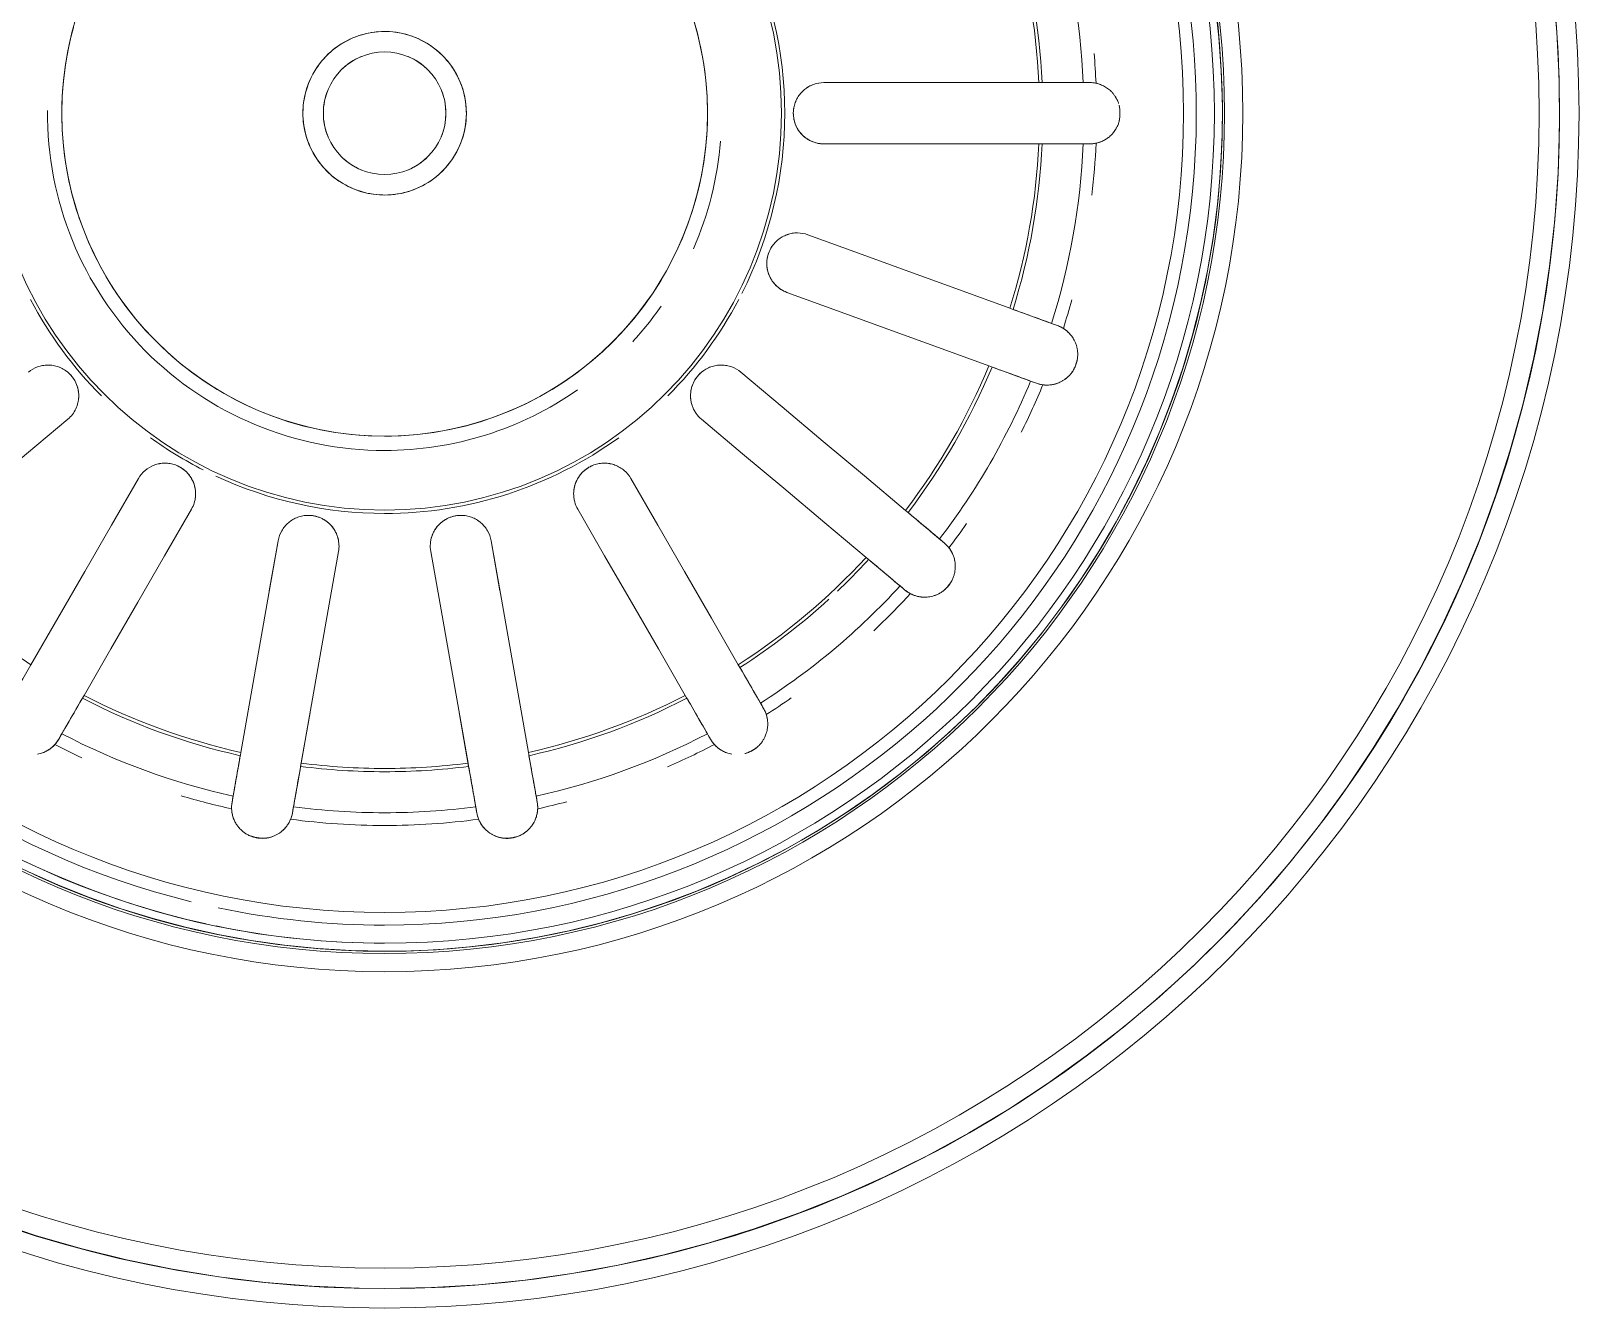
# Model space of a CAD drawing. Header units: millimetres. Extents: x -11245 to 24889, y -43080 to -3800.
# Drawn here: x -6784.9 to -6709.2, y -15068.1 to -15005.6 of the extents above; entities that cross this region are included whole.
import ezdxf

# ---------------------------------------------------------------- set-up
doc = ezdxf.new("R2010")
doc.units = ezdxf.units.MM
doc.layers.add('G-IMPT', color=8, linetype='Continuous', lineweight=9)

msp = doc.modelspace()

# ---------------------------------------------------------------- linework, layer by layer
at = {"layer": 'G-IMPT'}
for p, q in [((-6743.49, -15008.151), (-6746.12, -15008.151)), ((-6746.12, -15011.151), (-6743.49, -15011.151)), ((-6773.263, -15033.015), (-6772.831, -15030.564)), ((-6761.977, -15033.015), (-6762.409, -15030.564)), ((-6771.267, -15038.973), (-6771.731, -15041.603)), ((-6763.973, -15038.973), (-6763.509, -15041.603))]:
    msp.add_line(p, q, dxfattribs=at)
at = {"layer": 'G-IMPT', "flags": 128}
for points in [[(-6767.62, -15067.151), (-6765.321, -15067.105), (-6763.025, -15066.967), (-6760.737, -15066.737), (-6758.459, -15066.416), (-6756.197, -15066.005), (-6753.952, -15065.503), (-6751.73, -15064.911), (-6749.532, -15064.232), (-6747.364, -15063.465), (-6745.229, -15062.612), (-6743.129, -15061.674), (-6741.068, -15060.653), (-6739.049, -15059.55), (-6737.077, -15058.368), (-6735.153, -15057.108), (-6733.281, -15055.771), (-6731.464, -15054.361), (-6729.705, -15052.88), (-6728.007, -15051.329), (-6726.372, -15049.711), (-6724.803, -15048.03), (-6723.303, -15046.287), (-6721.873, -15044.485), (-6720.517, -15042.628), (-6719.235, -15040.718), (-6718.032, -15038.758), (-6716.907, -15036.752), (-6715.864, -15034.703), (-6714.904, -15032.613), (-6714.028, -15030.486), (-6713.237, -15028.327), (-6712.534, -15026.137), (-6711.919, -15023.921), (-6711.393, -15021.682), (-6710.957, -15019.424), (-6710.611, -15017.15), (-6710.357, -15014.864), (-6710.194, -15012.57), (-6710.123, -15010.272), (-6710.145, -15007.972), (-6710.258, -15005.675), (-6710.463, -15003.384)], [(-6726.97, -15004.303), (-6726.789, -15005.933), (-6726.673, -15007.569), (-6726.622, -15009.208), (-6726.638, -15010.848), (-6726.718, -15012.486), (-6726.864, -15014.119), (-6727.076, -15015.745), (-6727.352, -15017.362), (-6727.692, -15018.966), (-6728.097, -15020.555), (-6728.564, -15022.127), (-6729.095, -15023.679), (-6729.686, -15025.208), (-6730.339, -15026.713), (-6731.051, -15028.19), (-6731.822, -15029.638), (-6732.65, -15031.053), (-6733.533, -15032.434), (-6734.472, -15033.779), (-6735.463, -15035.086), (-6736.506, -15036.351), (-6737.599, -15037.574), (-6738.739, -15038.752), (-6739.926, -15039.884), (-6741.157, -15040.967), (-6742.431, -15042), (-6743.745, -15042.982), (-6745.096, -15043.91), (-6746.485, -15044.783), (-6747.906, -15045.6), (-6749.36, -15046.36), (-6750.842, -15047.061), (-6752.352, -15047.702), (-6753.886, -15048.282), (-6755.441, -15048.8), (-6757.017, -15049.256), (-6758.609, -15049.648), (-6760.216, -15049.977), (-6761.834, -15050.24), (-6763.462, -15050.439), (-6765.096, -15050.573), (-6766.735, -15050.641), (-6767.62, -15050.651)], [(-6767.62, -15025.451), (-6768.252, -15025.438), (-6768.883, -15025.4), (-6769.512, -15025.337), (-6770.137, -15025.249), (-6770.759, -15025.136), (-6771.376, -15024.998), (-6771.986, -15024.835), (-6772.59, -15024.649), (-6773.186, -15024.438), (-6773.773, -15024.204), (-6774.35, -15023.946), (-6774.916, -15023.665), (-6775.471, -15023.362), (-6776.013, -15023.037), (-6776.541, -15022.691), (-6777.056, -15022.324), (-6777.555, -15021.936), (-6778.038, -15021.529), (-6778.505, -15021.103), (-6778.954, -15020.659), (-6779.385, -15020.197), (-6779.798, -15019.718), (-6780.191, -15019.223), (-6780.563, -15018.712), (-6780.915, -15018.188), (-6781.246, -15017.649), (-6781.555, -15017.098), (-6781.842, -15016.535), (-6782.106, -15015.96), (-6782.346, -15015.376), (-6782.563, -15014.783), (-6782.757, -15014.181), (-6782.926, -15013.572), (-6783.07, -15012.957), (-6783.19, -15012.336), (-6783.285, -15011.711), (-6783.355, -15011.083), (-6783.4, -15010.453), (-6783.419, -15009.821), (-6783.413, -15009.189), (-6783.382, -15008.558), (-6783.326, -15007.929), (-6783.245, -15007.302), (-6783.138, -15006.679), (-6783.007, -15006.061), (-6782.851, -15005.449)], [(-6752.483, -15005.121), (-6752.314, -15005.73), (-6752.17, -15006.345), (-6752.05, -15006.965), (-6751.955, -15007.59), (-6751.885, -15008.218), (-6751.84, -15008.849), (-6751.821, -15009.48), (-6751.827, -15010.112), (-6751.858, -15010.743), (-6751.914, -15011.373), (-6751.996, -15011.999), (-6752.102, -15012.622), (-6752.233, -15013.241), (-6752.389, -15013.853), (-6752.569, -15014.459), (-6752.774, -15015.057), (-6753.002, -15015.646), (-6753.253, -15016.226), (-6753.528, -15016.795), (-6753.825, -15017.353), (-6754.144, -15017.899), (-6754.484, -15018.431), (-6754.846, -15018.949), (-6755.228, -15019.452), (-6755.63, -15019.94), (-6756.051, -15020.411), (-6756.49, -15020.865), (-6756.948, -15021.302), (-6757.422, -15021.719), (-6757.913, -15022.117), (-6758.419, -15022.495), (-6758.94, -15022.853), (-6759.475, -15023.19), (-6760.023, -15023.504), (-6760.583, -15023.797), (-6761.154, -15024.067), (-6761.736, -15024.314), (-6762.327, -15024.538), (-6762.927, -15024.738), (-6763.534, -15024.913), (-6764.147, -15025.064), (-6764.767, -15025.191), (-6765.39, -15025.293), (-6766.018, -15025.369), (-6766.648, -15025.421), (-6767.279, -15025.447), (-6767.62, -15025.451)], [(-6767.62, -15005.651), (-6767.78, -15005.654), (-6767.94, -15005.664), (-6768.099, -15005.68), (-6768.257, -15005.702), (-6768.415, -15005.731), (-6768.571, -15005.765), (-6768.725, -15005.807), (-6768.878, -15005.854), (-6769.029, -15005.907), (-6769.178, -15005.967), (-6769.324, -15006.032), (-6769.467, -15006.103), (-6769.608, -15006.179), (-6769.745, -15006.262), (-6769.879, -15006.349), (-6770.009, -15006.442), (-6770.135, -15006.54), (-6770.258, -15006.644), (-6770.376, -15006.751), (-6770.489, -15006.864), (-6770.599, -15006.981), (-6770.703, -15007.102), (-6770.802, -15007.227), (-6770.897, -15007.357), (-6770.986, -15007.49), (-6771.07, -15007.626), (-6771.148, -15007.765), (-6771.22, -15007.908), (-6771.287, -15008.053), (-6771.348, -15008.201), (-6771.403, -15008.352), (-6771.452, -15008.504), (-6771.495, -15008.658), (-6771.532, -15008.814), (-6771.562, -15008.971), (-6771.586, -15009.127)], [(-6767.62, -15013.651), (-6767.46, -15013.648), (-6767.3, -15013.638), (-6767.141, -15013.622), (-6766.983, -15013.6), (-6766.825, -15013.571), (-6766.669, -15013.536), (-6766.515, -15013.495), (-6766.362, -15013.448), (-6766.211, -15013.394), (-6766.062, -15013.335), (-6765.916, -15013.27), (-6765.773, -15013.199), (-6765.633, -15013.122), (-6765.495, -15013.04), (-6765.361, -15012.952), (-6765.231, -15012.859), (-6765.105, -15012.761), (-6764.983, -15012.658), (-6764.864, -15012.55), (-6764.751, -15012.438), (-6764.641, -15012.321), (-6764.537, -15012.199), (-6764.438, -15012.074), (-6764.343, -15011.945), (-6764.254, -15011.812), (-6764.17, -15011.676), (-6764.092, -15011.536), (-6764.02, -15011.394), (-6763.953, -15011.248), (-6763.892, -15011.1), (-6763.837, -15010.95), (-6763.788, -15010.798), (-6763.745, -15010.643), (-6763.709, -15010.488), (-6763.678, -15010.331), (-6763.654, -15010.172), (-6763.637, -15010.013), (-6763.625, -15009.854), (-6763.62, -15009.694), (-6763.622, -15009.534), (-6763.63, -15009.374), (-6763.644, -15009.215), (-6763.665, -15009.056), (-6763.691, -15008.898), (-6763.725, -15008.742), (-6763.764, -15008.587), (-6763.81, -15008.434), (-6763.861, -15008.282), (-6763.919, -15008.133), (-6763.983, -15007.986), (-6764.052, -15007.842), (-6764.128, -15007.701), (-6764.208, -15007.563), (-6764.295, -15007.428), (-6764.386, -15007.297), (-6764.483, -15007.169), (-6764.585, -15007.046), (-6764.691, -15006.927), (-6764.802, -15006.812), (-6764.918, -15006.701), (-6765.038, -15006.596), (-6765.163, -15006.495), (-6765.291, -15006.399), (-6765.423, -15006.308), (-6765.558, -15006.223), (-6765.697, -15006.144), (-6765.839, -15006.069), (-6765.983, -15006.001), (-6766.13, -15005.938), (-6766.28, -15005.882), (-6766.432, -15005.831), (-6766.586, -15005.787), (-6766.741, -15005.749), (-6766.898, -15005.717), (-6767.056, -15005.691), (-6767.214, -15005.671), (-6767.374, -15005.658), (-6767.534, -15005.652), (-6767.62, -15005.651)], [(-6735.601, -15008.151), (-6738.231, -15008.151), (-6740.86, -15008.151), (-6743.49, -15008.151), (-6746.12, -15008.151)], [(-6733.429, -15008.151), (-6733.275, -15008.151), (-6733.12, -15008.151)], [(-6771.586, -15009.129), (-6771.604, -15009.288), (-6771.615, -15009.448), (-6771.62, -15009.608), (-6771.618, -15009.768), (-6771.61, -15009.927), (-6771.596, -15010.087), (-6771.576, -15010.245), (-6771.549, -15010.403), (-6771.515, -15010.56), (-6771.476, -15010.715), (-6771.43, -15010.868), (-6771.379, -15011.019), (-6771.321, -15011.169), (-6771.257, -15011.315), (-6771.188, -15011.459), (-6771.113, -15011.601), (-6771.032, -15011.739), (-6770.946, -15011.874), (-6770.854, -15012.005), (-6770.757, -15012.132), (-6770.656, -15012.256), (-6770.549, -15012.375), (-6770.438, -15012.49), (-6770.322, -15012.6), (-6770.202, -15012.706), (-6770.078, -15012.807), (-6769.949, -15012.903), (-6769.817, -15012.993), (-6769.682, -15013.078), (-6769.543, -15013.158), (-6769.402, -15013.232), (-6769.257, -15013.301), (-6769.11, -15013.363), (-6768.96, -15013.42), (-6768.808, -15013.47), (-6768.655, -15013.515), (-6768.499, -15013.553), (-6768.342, -15013.585), (-6768.185, -15013.611), (-6768.026, -15013.63), (-6767.866, -15013.643), (-6767.706, -15013.65), (-6767.62, -15013.651)], [(-6746.12, -15011.151), (-6743.49, -15011.151), (-6740.86, -15011.151), (-6738.231, -15011.151), (-6735.601, -15011.151)], [(-6733.12, -15011.151), (-6733.275, -15011.151), (-6733.429, -15011.151)], [(-6737.019, -15019.192), (-6739.49, -15018.293), (-6741.961, -15017.394), (-6744.432, -15016.494), (-6746.904, -15015.595)], [(-6747.93, -15018.414), (-6745.458, -15019.313), (-6742.987, -15020.213), (-6740.516, -15021.112), (-6738.045, -15022.012)], [(-6734.688, -15020.041), (-6734.833, -15019.988), (-6734.978, -15019.935)], [(-6742.128, -15029.083), (-6744.142, -15027.393), (-6746.157, -15025.703), (-6748.171, -15024.012), (-6750.186, -15022.322)], [(-6736.004, -15022.754), (-6735.859, -15022.807), (-6735.714, -15022.86)], [(-6783.126, -15024.62), (-6785.14, -15026.31), (-6787.155, -15028.001), (-6789.17, -15029.691), (-6791.184, -15031.381)], [(-6752.114, -15024.62), (-6750.1, -15026.31), (-6748.085, -15028.001), (-6746.071, -15029.691), (-6744.056, -15031.381)], [(-6784.929, -15036.63), (-6783.614, -15034.353), (-6782.299, -15032.075), (-6780.984, -15029.798), (-6779.669, -15027.52)], [(-6750.311, -15036.63), (-6751.626, -15034.353), (-6752.941, -15032.075), (-6754.256, -15029.798), (-6755.571, -15027.52)], [(-6777.071, -15029.02), (-6778.386, -15031.298), (-6779.701, -15033.575), (-6781.016, -15035.853), (-6782.331, -15038.13)], [(-6758.169, -15029.02), (-6756.854, -15031.298), (-6755.539, -15033.575), (-6754.224, -15035.853), (-6752.909, -15038.13)], [(-6740.227, -15030.678), (-6740.346, -15030.578), (-6740.464, -15030.479)], [(-6774.657, -15040.923), (-6774.201, -15038.333), (-6773.744, -15035.743), (-6773.287, -15033.154), (-6772.831, -15030.564)], [(-6769.876, -15031.085), (-6770.333, -15033.675), (-6770.79, -15036.264), (-6771.246, -15038.854), (-6771.703, -15041.444)], [(-6765.364, -15031.085), (-6764.907, -15033.675), (-6764.45, -15036.264), (-6763.994, -15038.854), (-6763.537, -15041.444)], [(-6760.583, -15040.923), (-6761.039, -15038.333), (-6761.496, -15035.743), (-6761.953, -15033.154), (-6762.409, -15030.564)], [(-6742.393, -15032.777), (-6742.274, -15032.877), (-6742.156, -15032.976)], [(-6749.071, -15038.779), (-6749.148, -15038.645), (-6749.226, -15038.511)], [(-6783.416, -15040.011), (-6783.494, -15040.145), (-6783.571, -15040.279)], [(-6751.824, -15040.011), (-6751.746, -15040.145), (-6751.669, -15040.279)], [(-6775.088, -15043.366), (-6775.061, -15043.214), (-6775.034, -15043.061)], [(-6760.152, -15043.366), (-6760.179, -15043.214), (-6760.206, -15043.061)], [(-6772.08, -15043.582), (-6772.107, -15043.735), (-6772.134, -15043.887)], [(-6763.16, -15043.582), (-6763.133, -15043.735), (-6763.106, -15043.887)], [(-6767.62, -15050.651), (-6769.26, -15050.618), (-6770.897, -15050.52), (-6772.528, -15050.356), (-6774.152, -15050.127), (-6775.766, -15049.834), (-6777.366, -15049.476), (-6778.951, -15049.054), (-6780.517, -15048.569), (-6782.063, -15048.023), (-6783.586, -15047.414), (-6785.084, -15046.746)], [(-6786.882, -15063.829), (-6784.7, -15064.555), (-6782.491, -15065.195), (-6780.258, -15065.745), (-6778.004, -15066.205), (-6775.734, -15066.575), (-6773.452, -15066.854), (-6771.159, -15067.042), (-6768.862, -15067.137), (-6767.62, -15067.151)]]:
    msp.add_lwpolyline(points, dxfattribs=at)
at = {"layer": 'G-IMPT'}
for radius, start, end in [(58.454, 360, 180), (57.5, 0, 180), (57.5, 90, 270), (57.5, 270, 90), (56.5, 90, 270), (56.5, 270, 90), (42, 90, 180), (42, 270, 90), (41.108, 90, 270), (41, 90, 180), (41, 0, 180), (40.608, 90, 257.58621), (40.608, 90, 270), (41.108, 270, 90), (41, 0, 90), (40.608, 270, 90), (40.608, 270, 90), (39.72, 90, 256.22115), (39.099, 90, 270), (39.099, 270, 90), (39.72, 270, 76.22116), (19.418, 90, 270), (19.418, 270, 90), (15.8, 0, 180), (34.223, 2.51205, 17.48795), (32.054, 2.68216, 17.31784), (32.216, 2.66873, 17.33127), (19.579, 333.24426, 26.75574), (4, 90, 180), (4, 0, 90), (3, 90, 180), (3, 112.5, 135), (3, 270, 90), (3, 45, 67.5), (34.845, 2.41258, 4.81891), (3, 157.5, 180), (3, 0, 22.5), (58.454, 180, 360), (57.5, 180, 0), (42, 180, 270), (41, 180, 270), (41, 180, 0), (16.5, 179.5414, 270), (15.8, 180, 0), (4, 180, 270), (3, 180, 202.5), (3, 180, 270), (4, 270, 0), (41, 270, 0), (3, 337.5, 0), (16.5, 336.31579, 355.26316), (32.054, 342.68216, 357.31784), (32.216, 342.66873, 357.33127), (34.223, 342.51205, 357.48795), (34.845, 353.4062, 357.58742), (3, 225, 247.5), (3, 292.5, 315), (19.579, 207.74898, 224.91681), (16.5, 317.36842, 325.13398), (19.579, 315.08319, 332.25102), (34.845, 342.41258, 344.81891), (32.054, 322.68216, 337.31784), (32.216, 322.66873, 337.33127), (34.223, 322.51205, 337.48795), (34.845, 333.4062, 337.58742), (16.5, 270, 304.87045), (19.579, 234.16411, 243), (19.579, 270, 305.83589), (19.579, 245.05868, 270), (34.845, 322.41258, 324.81891), (32.054, 222.68216, 237.31784), (32.054, 302.68216, 317.31784), (32.216, 313.47556, 317.33127), (34.223, 302.51205, 317.48795), (32.216, 302.66873, 312.44376), (34.845, 313.4062, 317.58742), (32.216, 242.66873, 257.33127), (32.054, 242.68216, 257.31784), (32.054, 282.68216, 297.31784), (32.216, 282.66873, 297.33127), (34.845, 302.41258, 304.81891), (34.223, 242.51205, 257.48795), (34.223, 282.51205, 297.48795), (34.845, 242.41258, 244.81891), (34.845, 293.4062, 297.58742), (32.216, 262.66873, 270), (32.054, 262.68216, 270), (32.054, 270, 277.31784), (32.216, 270, 277.33127), (34.845, 253.4062, 257.58742), (34.845, 282.41258, 284.81891), (34.223, 262.51205, 270), (34.223, 270, 277.48795), (34.845, 262.41258, 270), (34.845, 270, 277.58742), (39.72, 258.16114, 270), (40.608, 258.28724, 270)]:
    msp.add_arc((-6767.62, -15009.651), radius, start, end, dxfattribs=at)
for points, knots in [([(-6746.12, -15008.151), (-6746.292, -15008.151), (-6746.551, -15008.196), (-6746.866, -15008.341), (-6747.081, -15008.489), (-6747.268, -15008.673), (-6747.472, -15008.96), (-6747.628, -15009.381), (-6747.628, -15009.92), (-6747.456, -15010.384), (-6747.226, -15010.679), (-6747.028, -15010.85), (-6746.865, -15010.958), (-6746.689, -15011.043), (-6746.443, -15011.126), (-6746.249, -15011.151), (-6746.12, -15011.151)], [0, 0, 0, 0, 0.111111, 0.166667, 0.222222, 0.277778, 0.333333, 0.444444, 0.555556, 0.666667, 0.75, 0.791667, 0.833333, 0.875, 0.916667, 1, 1, 1, 1]), ([(-6746.12, -15008.151), (-6746.299, -15008.151), (-6746.633, -15008.211), (-6747.02, -15008.427), (-6747.267, -15008.675), (-6747.421, -15008.888), (-6747.533, -15009.129), (-6747.596, -15009.354), (-6747.619, -15009.549), (-6747.621, -15009.719), (-6747.605, -15009.884), (-6747.571, -15010.043), (-6747.517, -15010.203), (-6747.448, -15010.354), (-6747.365, -15010.492), (-6747.264, -15010.624), (-6747.15, -15010.745), (-6746.988, -15010.883), (-6746.652, -15011.081), (-6746.344, -15011.151), (-6746.12, -15011.151)], [0, 0, 0, 0, 0.111111, 0.222222, 0.277778, 0.333333, 0.388889, 0.444444, 0.479167, 0.513889, 0.548611, 0.583333, 0.618056, 0.652778, 0.6875, 0.722222, 0.756944, 0.791667, 0.861111, 1, 1, 1, 1]), ([(-6735.601, -15008.151), (-6735.043, -15008.151), (-6734.186, -15008.151), (-6733.606, -15008.151), (-6733.429, -15008.151)], [-1, -1, -1, -1, -0.4, 0, 0, 0, 0]), ([(-6733.12, -15008.151), (-6732.989, -15008.149), (-6732.794, -15008.176), (-6732.566, -15008.253), (-6732.436, -15008.312), (-6732.341, -15008.368), (-6732.246, -15008.431), (-6732.15, -15008.501), (-6732.057, -15008.583), (-6731.972, -15008.683), (-6731.886, -15008.801), (-6731.798, -15008.933), (-6731.748, -15009.032), (-6731.727, -15009.084)], [0, 0, 0, 0, 0.1111111, 0.1666667, 0.1944444, 0.2222222, 0.25, 0.2777778, 0.3055556, 0.3333333, 0.3611111, 0.3888889, 0.4166667, 0.4166667, 0.4166667, 0.4166667]), ([(-6731.675, -15009.248), (-6731.662, -15009.307), (-6731.644, -15009.434), (-6731.634, -15009.652), (-6731.644, -15009.87), (-6731.672, -15010.061), (-6731.724, -15010.221), (-6731.799, -15010.37), (-6731.878, -15010.491), (-6731.966, -15010.61), (-6732.05, -15010.712), (-6732.151, -15010.801), (-6732.246, -15010.871), (-6732.341, -15010.934), (-6732.436, -15010.989), (-6732.566, -15011.048), (-6732.794, -15011.125), (-6732.989, -15011.152), (-6733.12, -15011.151)], [0.4444444, 0.4444444, 0.4444444, 0.4444444, 0.4722222, 0.5, 0.5277778, 0.5555556, 0.5833333, 0.6111111, 0.6388889, 0.6597222, 0.6944444, 0.7222222, 0.75, 0.7777778, 0.8055556, 0.8333333, 0.8888889, 1, 1, 1, 1]), ([(-6732.806, -15011.118), (-6732.752, -15011.107), (-6732.645, -15011.079), (-6732.512, -15011.024), (-6732.406, -15010.971), (-6732.327, -15010.926), (-6732.249, -15010.875), (-6732.198, -15010.835), (-6732.173, -15010.814)], [0, 0, 0, 0, 0.0555556, 0.1111111, 0.1388889, 0.1666667, 0.1944444, 0.2222222, 0.2222222, 0.2222222, 0.2222222]), ([(-6733.429, -15011.151), (-6733.695, -15011.151), (-6734.351, -15011.151), (-6735.229, -15011.151), (-6735.601, -15011.151)], [-1, -1, -1, -1, -0.4, 0, 0, 0, 0]), ([(-6746.904, -15015.595), (-6747.065, -15015.536), (-6747.324, -15015.49), (-6747.669, -15015.518), (-6747.922, -15015.584), (-6748.161, -15015.693), (-6748.451, -15015.893), (-6748.741, -15016.235), (-6748.926, -15016.742), (-6748.923, -15017.236), (-6748.807, -15017.592), (-6748.68, -15017.821), (-6748.563, -15017.978), (-6748.428, -15018.118), (-6748.224, -15018.28), (-6748.051, -15018.37), (-6747.93, -15018.414)], [0, 0, 0, 0, 0.111111, 0.166667, 0.222222, 0.277778, 0.333333, 0.444444, 0.555556, 0.666667, 0.75, 0.791667, 0.833333, 0.875, 0.916667, 1, 1, 1, 1]), ([(-6747.41, -15015.504), (-6747.581, -15015.504), (-6747.844, -15015.547), (-6748.161, -15015.695), (-6748.379, -15015.842), (-6748.566, -15016.031), (-6748.702, -15016.221), (-6748.79, -15016.396), (-6748.85, -15016.555), (-6748.892, -15016.716), (-6748.914, -15016.876), (-6748.918, -15017.045), (-6748.905, -15017.211), (-6748.875, -15017.369), (-6748.825, -15017.528), (-6748.758, -15017.68), (-6748.654, -15017.866), (-6748.406, -15018.166), (-6748.14, -15018.337), (-6747.93, -15018.414)], [0.1111111, 0.1111111, 0.1111111, 0.1111111, 0.2222222, 0.2777778, 0.3333333, 0.3888889, 0.4444444, 0.4791667, 0.5138889, 0.5486111, 0.5833333, 0.6180556, 0.6527778, 0.6875, 0.7222222, 0.7569444, 0.7916667, 0.8611111, 1, 1, 1, 1]), ([(-6734.978, -15019.935), (-6735.144, -15019.875), (-6735.689, -15019.676), (-6736.494, -15019.383), (-6737.019, -15019.192)], [0, 0, 0, 0, 0.4, 1, 1, 1, 1]), ([(-6735.714, -15022.86), (-6735.654, -15022.882), (-6735.529, -15022.919), (-6735.363, -15022.944), (-6735.226, -15022.951), (-6735.123, -15022.95), (-6735.017, -15022.941), (-6734.907, -15022.923), (-6734.796, -15022.896), (-6734.686, -15022.861), (-6734.572, -15022.814), (-6734.453, -15022.753), (-6734.33, -15022.675), (-6734.209, -15022.58), (-6734.091, -15022.465), (-6733.981, -15022.33), (-6733.876, -15022.164), (-6733.787, -15021.967), (-6733.728, -15021.758), (-6733.701, -15021.563), (-6733.699, -15021.389), (-6733.715, -15021.224), (-6733.744, -15021.086), (-6733.786, -15020.945), (-6733.838, -15020.819), (-6733.899, -15020.701), (-6733.961, -15020.603), (-6734.029, -15020.511), (-6734.102, -15020.427), (-6734.177, -15020.352), (-6734.255, -15020.284), (-6734.364, -15020.202), (-6734.509, -15020.115), (-6734.628, -15020.063), (-6734.688, -15020.041)], [0, 0, 0, 0, 0.055556, 0.111111, 0.138889, 0.166667, 0.194444, 0.222222, 0.25, 0.277778, 0.305556, 0.333333, 0.361111, 0.388889, 0.416667, 0.444444, 0.472222, 0.5, 0.527778, 0.555556, 0.583333, 0.611111, 0.638889, 0.659722, 0.694444, 0.722222, 0.75, 0.777778, 0.805556, 0.833333, 0.861111, 0.888889, 0.944444, 1, 1, 1, 1]), ([(-6785.054, -15022.322), (-6784.917, -15022.207), (-6784.622, -15022.038), (-6784.187, -15021.955), (-6783.838, -15021.986), (-6783.583, -15022.05), (-6783.343, -15022.163), (-6783.15, -15022.295), (-6783.007, -15022.429), (-6782.897, -15022.558), (-6782.802, -15022.695), (-6782.727, -15022.838), (-6782.665, -15022.995), (-6782.62, -15023.156), (-6782.595, -15023.315), (-6782.588, -15023.481), (-6782.598, -15023.647), (-6782.633, -15023.857), (-6782.763, -15024.224), (-6782.955, -15024.476), (-6783.126, -15024.62)], [0, 0, 0, 0, 0.111111, 0.222222, 0.277778, 0.333333, 0.388889, 0.444444, 0.479167, 0.513889, 0.548611, 0.583333, 0.618056, 0.652778, 0.6875, 0.722222, 0.756944, 0.791667, 0.861111, 1, 1, 1, 1]), ([(-6785.054, -15022.322), (-6784.922, -15022.211), (-6784.695, -15022.079), (-6784.361, -15021.988), (-6784.101, -15021.963), (-6783.839, -15021.984), (-6783.498, -15022.073), (-6783.109, -15022.295), (-6782.762, -15022.708), (-6782.595, -15023.173), (-6782.584, -15023.481), (-6782.597, -15023.612)], [0, 0, 0, 0, 0.1111111, 0.1666667, 0.2222222, 0.2777778, 0.3333333, 0.4444444, 0.5555556, 0.6666667, 0.75, 0.75, 0.75, 0.75]), ([(-6750.186, -15022.322), (-6750.318, -15022.211), (-6750.545, -15022.079), (-6750.879, -15021.988), (-6751.139, -15021.963), (-6751.401, -15021.984), (-6751.742, -15022.073), (-6752.131, -15022.295), (-6752.478, -15022.708), (-6752.645, -15023.173), (-6752.658, -15023.547), (-6752.617, -15023.806), (-6752.561, -15023.993), (-6752.481, -15024.172), (-6752.345, -15024.393), (-6752.213, -15024.537), (-6752.114, -15024.62)], [0, 0, 0, 0, 0.111111, 0.166667, 0.222222, 0.277778, 0.333333, 0.444444, 0.555556, 0.666667, 0.75, 0.791667, 0.833333, 0.875, 0.916667, 1, 1, 1, 1]), ([(-6750.186, -15022.322), (-6750.323, -15022.207), (-6750.618, -15022.038), (-6751.053, -15021.955), (-6751.402, -15021.986), (-6751.657, -15022.05), (-6751.897, -15022.163), (-6752.09, -15022.295), (-6752.233, -15022.429), (-6752.343, -15022.558), (-6752.438, -15022.695), (-6752.513, -15022.838), (-6752.575, -15022.995), (-6752.62, -15023.156), (-6752.645, -15023.315), (-6752.652, -15023.481), (-6752.645, -15023.592), (-6752.639, -15023.646)], [0, 0, 0, 0, 0.1111111, 0.2222222, 0.2777778, 0.3333333, 0.3888889, 0.4444444, 0.4791667, 0.5138889, 0.5486111, 0.5833333, 0.6180556, 0.6527778, 0.6875, 0.7222222, 0.7569444, 0.7569444, 0.7569444, 0.7569444]), ([(-6738.045, -15022.012), (-6737.696, -15022.139), (-6736.87, -15022.439), (-6736.254, -15022.664), (-6736.004, -15022.754)], [0, 0, 0, 0, 0.4, 1, 1, 1, 1]), ([(-6735.407, -15022.936), (-6735.353, -15022.945), (-6735.242, -15022.955), (-6735.099, -15022.949), (-6734.982, -15022.935), (-6734.892, -15022.92), (-6734.801, -15022.899), (-6734.739, -15022.878), (-6734.708, -15022.867)], [0, 0, 0, 0, 0.0555556, 0.1111111, 0.1388889, 0.1666667, 0.1944444, 0.2222222, 0.2222222, 0.2222222, 0.2222222]), ([(-6779.669, -15027.52), (-6779.58, -15027.365), (-6779.361, -15027.106), (-6778.98, -15026.879), (-6778.642, -15026.789), (-6778.38, -15026.762), (-6778.115, -15026.786), (-6777.889, -15026.844), (-6777.709, -15026.922), (-6777.561, -15027.005), (-6777.425, -15027.101), (-6777.305, -15027.21), (-6777.194, -15027.336), (-6777.097, -15027.472), (-6777.019, -15027.613), (-6776.955, -15027.766), (-6776.908, -15027.926), (-6776.869, -15028.135), (-6776.865, -15028.524), (-6776.959, -15028.826), (-6777.071, -15029.02)], [0, 0, 0, 0, 0.111111, 0.222222, 0.277778, 0.333333, 0.388889, 0.444444, 0.479167, 0.513889, 0.548611, 0.583333, 0.618056, 0.652778, 0.6875, 0.722222, 0.756944, 0.791667, 0.861111, 1, 1, 1, 1]), ([(-6778.893, -15026.864), (-6778.812, -15026.834), (-6778.643, -15026.787), (-6778.292, -15026.754), (-6777.85, -15026.83), (-6777.383, -15027.099), (-6777.067, -15027.48), (-6776.927, -15027.827), (-6776.877, -15028.084), (-6776.866, -15028.279), (-6776.875, -15028.409), (-6776.884, -15028.473)], [0.2222222, 0.2222222, 0.2222222, 0.2222222, 0.2777778, 0.3333333, 0.4444444, 0.5555556, 0.6666667, 0.75, 0.7916667, 0.8333333, 0.875, 0.875, 0.875, 0.875]), ([(-6756.348, -15026.864), (-6756.43, -15026.834), (-6756.599, -15026.789), (-6756.86, -15026.762), (-6757.125, -15026.786), (-6757.351, -15026.844), (-6757.532, -15026.922), (-6757.679, -15027.005), (-6757.815, -15027.101), (-6757.935, -15027.21), (-6758.046, -15027.336), (-6758.143, -15027.472), (-6758.222, -15027.613), (-6758.285, -15027.766), (-6758.332, -15027.926), (-6758.371, -15028.135), (-6758.373, -15028.302), (-6758.363, -15028.41)], [0.2222222, 0.2222222, 0.2222222, 0.2222222, 0.2777778, 0.3333333, 0.3888889, 0.4444444, 0.4791667, 0.5138889, 0.5486111, 0.5833333, 0.6180556, 0.6527778, 0.6875, 0.7222222, 0.7569444, 0.7916667, 0.8611111, 0.8611111, 0.8611111, 0.8611111]), ([(-6755.571, -15027.52), (-6755.657, -15027.371), (-6755.825, -15027.17), (-6756.108, -15026.969), (-6756.344, -15026.857), (-6756.598, -15026.787), (-6756.948, -15026.754), (-6757.39, -15026.83), (-6757.857, -15027.099), (-6758.173, -15027.48), (-6758.313, -15027.827), (-6758.363, -15028.084), (-6758.374, -15028.279), (-6758.36, -15028.474), (-6758.309, -15028.728), (-6758.234, -15028.909), (-6758.169, -15029.02)], [0, 0, 0, 0, 0.111111, 0.166667, 0.222222, 0.277778, 0.333333, 0.444444, 0.555556, 0.666667, 0.75, 0.791667, 0.833333, 0.875, 0.916667, 1, 1, 1, 1]), ([(-6772.831, -15030.564), (-6772.8, -15030.387), (-6772.683, -15030.069), (-6772.402, -15029.726), (-6772.115, -15029.525), (-6771.879, -15029.41), (-6771.622, -15029.342), (-6771.389, -15029.319), (-6771.193, -15029.33), (-6771.026, -15029.358), (-6770.866, -15029.402), (-6770.716, -15029.464), (-6770.568, -15029.544), (-6770.43, -15029.639), (-6770.309, -15029.744), (-6770.196, -15029.867), (-6770.097, -15030), (-6769.989, -15030.184), (-6769.853, -15030.548), (-6769.838, -15030.864), (-6769.876, -15031.085)], [0, 0, 0, 0, 0.111111, 0.222222, 0.277778, 0.333333, 0.388889, 0.444444, 0.479167, 0.513889, 0.548611, 0.583333, 0.618056, 0.652778, 0.6875, 0.722222, 0.756944, 0.791667, 0.861111, 1, 1, 1, 1]), ([(-6772.831, -15030.564), (-6772.801, -15030.394), (-6772.712, -15030.147), (-6772.514, -15029.862), (-6772.331, -15029.676), (-6772.117, -15029.524), (-6771.799, -15029.373), (-6771.358, -15029.292), (-6770.826, -15029.386), (-6770.4, -15029.635), (-6770.149, -15029.914), (-6770.015, -15030.138), (-6769.937, -15030.318), (-6769.901, -15030.443), (-6769.888, -15030.506)], [0, 0, 0, 0, 0.1111111, 0.1666667, 0.2222222, 0.2777778, 0.3333333, 0.4444444, 0.5555556, 0.6666667, 0.75, 0.7916667, 0.8333333, 0.875, 0.875, 0.875, 0.875]), ([(-6762.409, -15030.564), (-6762.439, -15030.394), (-6762.528, -15030.147), (-6762.726, -15029.862), (-6762.909, -15029.676), (-6763.123, -15029.524), (-6763.441, -15029.373), (-6763.882, -15029.292), (-6764.414, -15029.386), (-6764.84, -15029.635), (-6765.091, -15029.914), (-6765.225, -15030.138), (-6765.303, -15030.318), (-6765.357, -15030.505), (-6765.395, -15030.762), (-6765.386, -15030.958), (-6765.364, -15031.085)], [0, 0, 0, 0, 0.111111, 0.166667, 0.222222, 0.277778, 0.333333, 0.444444, 0.555556, 0.666667, 0.75, 0.791667, 0.833333, 0.875, 0.916667, 1, 1, 1, 1]), ([(-6762.409, -15030.564), (-6762.441, -15030.387), (-6762.558, -15030.069), (-6762.838, -15029.726), (-6763.125, -15029.525), (-6763.361, -15029.41), (-6763.618, -15029.342), (-6763.851, -15029.319), (-6764.047, -15029.33), (-6764.214, -15029.358), (-6764.374, -15029.402), (-6764.524, -15029.464), (-6764.673, -15029.544), (-6764.81, -15029.639), (-6764.932, -15029.744), (-6765.044, -15029.867), (-6765.143, -15030), (-6765.251, -15030.184), (-6765.31, -15030.34), (-6765.337, -15030.444)], [0, 0, 0, 0, 0.1111111, 0.2222222, 0.2777778, 0.3333333, 0.3888889, 0.4444444, 0.4791667, 0.5138889, 0.5486111, 0.5833333, 0.6180556, 0.6527778, 0.6875, 0.7222222, 0.7569444, 0.7916667, 0.8611111, 0.8611111, 0.8611111, 0.8611111]), ([(-6740.464, -15030.479), (-6740.6, -15030.366), (-6741.044, -15029.993), (-6741.7, -15029.442), (-6742.128, -15029.083)], [0, 0, 0, 0, 0.4, 1, 1, 1, 1]), ([(-6742.156, -15032.976), (-6742.107, -15033.017), (-6742.002, -15033.094), (-6741.855, -15033.175), (-6741.729, -15033.229), (-6741.631, -15033.262), (-6741.529, -15033.29), (-6741.419, -15033.311), (-6741.306, -15033.324), (-6741.19, -15033.328), (-6741.067, -15033.324), (-6740.934, -15033.307), (-6740.792, -15033.275), (-6740.646, -15033.227), (-6740.496, -15033.159), (-6740.347, -15033.071), (-6740.19, -15032.951), (-6740.039, -15032.796), (-6739.913, -15032.62), (-6739.821, -15032.445), (-6739.759, -15032.282), (-6739.718, -15032.122), (-6739.698, -15031.982), (-6739.689, -15031.836), (-6739.695, -15031.7), (-6739.713, -15031.568), (-6739.737, -15031.454), (-6739.77, -15031.345), (-6739.809, -15031.241), (-6739.854, -15031.145), (-6739.904, -15031.054), (-6739.979, -15030.94), (-6740.085, -15030.808), (-6740.179, -15030.719), (-6740.227, -15030.678)], [0, 0, 0, 0, 0.055556, 0.111111, 0.138889, 0.166667, 0.194444, 0.222222, 0.25, 0.277778, 0.305556, 0.333333, 0.361111, 0.388889, 0.416667, 0.444444, 0.472222, 0.5, 0.527778, 0.555556, 0.583333, 0.611111, 0.638889, 0.659722, 0.694444, 0.722222, 0.75, 0.777778, 0.805556, 0.833333, 0.861111, 0.888889, 0.944444, 1, 1, 1, 1]), ([(-6739.718, -15031.545), (-6739.724, -15031.512), (-6739.738, -15031.449), (-6739.765, -15031.359), (-6739.796, -15031.274), (-6739.843, -15031.165), (-6739.91, -15031.039), (-6739.974, -15030.948), (-6740.008, -15030.905)], [0.7777778, 0.7777778, 0.7777778, 0.7777778, 0.8055556, 0.8333333, 0.8611111, 0.8888889, 0.9444444, 1, 1, 1, 1]), ([(-6744.056, -15031.381), (-6743.771, -15031.62), (-6743.099, -15032.185), (-6742.596, -15032.607), (-6742.393, -15032.777)], [0, 0, 0, 0, 0.4, 1, 1, 1, 1]), ([(-6741.894, -15033.152), (-6741.846, -15033.179), (-6741.745, -15033.226), (-6741.609, -15033.27), (-6741.493, -15033.297), (-6741.404, -15033.313), (-6741.311, -15033.325), (-6741.246, -15033.327), (-6741.213, -15033.327)], [0, 0, 0, 0, 0.0555556, 0.1111111, 0.1388889, 0.1666667, 0.1944444, 0.2222222, 0.2222222, 0.2222222, 0.2222222]), ([(-6784.929, -15036.63), (-6785.115, -15036.952), (-6785.554, -15037.713), (-6785.882, -15038.281), (-6786.014, -15038.511)], [0, 0, 0, 0, 0.4, 1, 1, 1, 1]), ([(-6749.226, -15038.511), (-6749.314, -15038.358), (-6749.604, -15037.856), (-6750.032, -15037.114), (-6750.311, -15036.63)], [0, 0, 0, 0, 0.4, 1, 1, 1, 1]), ([(-6783.416, -15040.011), (-6783.328, -15039.858), (-6783.038, -15039.356), (-6782.61, -15038.614), (-6782.331, -15038.13)], [0, 0, 0, 0, 0.4, 1, 1, 1, 1]), ([(-6752.909, -15038.13), (-6752.724, -15038.452), (-6752.284, -15039.213), (-6751.956, -15039.781), (-6751.824, -15040.011)], [0, 0, 0, 0, 0.4, 1, 1, 1, 1]), ([(-6749.999, -15040.982), (-6749.939, -15040.967), (-6749.814, -15040.927), (-6749.619, -15040.833), (-6749.439, -15040.711), (-6749.293, -15040.578), (-6749.18, -15040.447), (-6749.086, -15040.31), (-6749.02, -15040.186), (-6748.961, -15040.051), (-6748.92, -15039.921), (-6748.892, -15039.791), (-6748.876, -15039.676), (-6748.869, -15039.562), (-6748.871, -15039.45), (-6748.88, -15039.345), (-6748.896, -15039.243), (-6748.927, -15039.11), (-6748.981, -15038.95), (-6749.039, -15038.834), (-6749.071, -15038.779)], [0.4444444, 0.4444444, 0.4444444, 0.4444444, 0.4722222, 0.5, 0.5277778, 0.5555556, 0.5833333, 0.6111111, 0.6388889, 0.6597222, 0.6944444, 0.7222222, 0.75, 0.7777778, 0.8055556, 0.8333333, 0.8611111, 0.8888889, 0.9444444, 1, 1, 1, 1]), ([(-6783.571, -15040.279), (-6783.635, -15040.393), (-6783.756, -15040.548), (-6783.937, -15040.707), (-6784.053, -15040.79), (-6784.148, -15040.845), (-6784.251, -15040.896), (-6784.359, -15040.943), (-6784.477, -15040.983), (-6784.563, -15040.999), (-6784.609, -15041.006)], [0, 0, 0, 0, 0.1111111, 0.1666667, 0.1944444, 0.2222222, 0.25, 0.2777778, 0.3055556, 0.3333333, 0.3333333, 0.3333333, 0.3333333]), ([(-6751.669, -15040.279), (-6751.637, -15040.334), (-6751.565, -15040.442), (-6751.454, -15040.569), (-6751.354, -15040.662), (-6751.274, -15040.727), (-6751.188, -15040.788), (-6751.092, -15040.845), (-6750.99, -15040.896), (-6750.882, -15040.94), (-6750.765, -15040.978), (-6750.678, -15040.997), (-6750.632, -15041.006)], [0, 0, 0, 0, 0.0555556, 0.1111111, 0.1388889, 0.1666667, 0.1944444, 0.2222222, 0.25, 0.2777778, 0.3055556, 0.3333333, 0.3333333, 0.3333333, 0.3333333]), ([(-6783.757, -15040.534), (-6783.793, -15040.574), (-6783.871, -15040.652), (-6783.984, -15040.742), (-6784.083, -15040.807), (-6784.162, -15040.852), (-6784.245, -15040.893), (-6784.305, -15040.919), (-6784.336, -15040.93)], [0, 0, 0, 0, 0.0555556, 0.1111111, 0.1388889, 0.1666667, 0.1944444, 0.2222222, 0.2222222, 0.2222222, 0.2222222]), ([(-6774.657, -15040.923), (-6774.722, -15041.289), (-6774.874, -15042.154), (-6774.988, -15042.8), (-6775.034, -15043.061)], [0, 0, 0, 0, 0.4, 1, 1, 1, 1]), ([(-6760.206, -15043.061), (-6760.236, -15042.888), (-6760.337, -15042.317), (-6760.486, -15041.473), (-6760.583, -15040.923)], [0, 0, 0, 0, 0.4, 1, 1, 1, 1]), ([(-6751.483, -15040.534), (-6751.447, -15040.575), (-6751.369, -15040.654), (-6751.256, -15040.742), (-6751.157, -15040.807), (-6751.078, -15040.853), (-6750.995, -15040.895), (-6750.934, -15040.919), (-6750.903, -15040.931)], [0, 0, 0, 0, 0.0555556, 0.1111111, 0.1388889, 0.1666667, 0.1944444, 0.2222222, 0.2222222, 0.2222222, 0.2222222]), ([(-6772.08, -15043.582), (-6772.049, -15043.409), (-6771.949, -15042.838), (-6771.8, -15041.994), (-6771.703, -15041.444)], [0, 0, 0, 0, 0.4, 1, 1, 1, 1]), ([(-6763.537, -15041.444), (-6763.473, -15041.81), (-6763.32, -15042.675), (-6763.206, -15043.321), (-6763.16, -15043.582)], [0, 0, 0, 0, 0.4, 1, 1, 1, 1]), ([(-6772.134, -15043.887), (-6772.155, -15044.016), (-6772.216, -15044.204), (-6772.331, -15044.415), (-6772.412, -15044.532), (-6772.483, -15044.617), (-6772.561, -15044.7), (-6772.647, -15044.781), (-6772.744, -15044.859), (-6772.857, -15044.926), (-6772.988, -15044.99), (-6773.133, -15045.053), (-6773.293, -15045.101), (-6773.461, -15045.125), (-6773.654, -15045.118), (-6773.87, -15045.09), (-6774.083, -15045.042), (-6774.266, -15044.982), (-6774.415, -15044.903), (-6774.549, -15044.803), (-6774.654, -15044.703), (-6774.756, -15044.597), (-6774.842, -15044.496), (-6774.912, -15044.382), (-6774.965, -15044.276), (-6775.01, -15044.171), (-6775.048, -15044.067), (-6775.083, -15043.93), (-6775.119, -15043.692), (-6775.112, -15043.495), (-6775.088, -15043.366)], [0, 0, 0, 0, 0.111111, 0.166667, 0.194444, 0.222222, 0.25, 0.277778, 0.305556, 0.333333, 0.361111, 0.388889, 0.416667, 0.444444, 0.472222, 0.5, 0.527778, 0.555556, 0.583333, 0.611111, 0.638889, 0.659722, 0.694444, 0.722222, 0.75, 0.777778, 0.805556, 0.833333, 0.888889, 1, 1, 1, 1]), ([(-6763.106, -15043.887), (-6763.095, -15043.95), (-6763.065, -15044.076), (-6763.004, -15044.233), (-6762.942, -15044.355), (-6762.889, -15044.444), (-6762.828, -15044.53), (-6762.758, -15044.617), (-6762.679, -15044.7), (-6762.593, -15044.778), (-6762.496, -15044.853), (-6762.383, -15044.926), (-6762.254, -15044.993), (-6762.112, -15045.05), (-6761.953, -15045.094), (-6761.782, -15045.123), (-6761.585, -15045.131), (-6761.369, -15045.109), (-6761.159, -15045.056), (-6760.977, -15044.981), (-6760.825, -15044.896), (-6760.69, -15044.8), (-6760.585, -15044.706), (-6760.484, -15044.599), (-6760.401, -15044.491), (-6760.33, -15044.379), (-6760.276, -15044.276), (-6760.23, -15044.171), (-6760.194, -15044.066), (-6760.166, -15043.963), (-6760.147, -15043.862), (-6760.13, -15043.727), (-6760.126, -15043.558), (-6760.141, -15043.429), (-6760.152, -15043.366)], [0, 0, 0, 0, 0.055556, 0.111111, 0.138889, 0.166667, 0.194444, 0.222222, 0.25, 0.277778, 0.305556, 0.333333, 0.361111, 0.388889, 0.416667, 0.444444, 0.472222, 0.5, 0.527778, 0.555556, 0.583333, 0.611111, 0.638889, 0.659722, 0.694444, 0.722222, 0.75, 0.777778, 0.805556, 0.833333, 0.861111, 0.888889, 0.944444, 1, 1, 1, 1]), ([(-6774.921, -15044.358), (-6774.937, -15044.329), (-6774.967, -15044.271), (-6775.004, -15044.185), (-6775.035, -15044.101), (-6775.069, -15043.987), (-6775.098, -15043.845), (-6775.108, -15043.735), (-6775.11, -15043.681)], [0.7777778, 0.7777778, 0.7777778, 0.7777778, 0.8055556, 0.8333333, 0.8611111, 0.8888889, 0.9444444, 1, 1, 1, 1]), ([(-6772.221, -15044.19), (-6772.241, -15044.24), (-6772.288, -15044.34), (-6772.364, -15044.464), (-6772.435, -15044.559), (-6772.493, -15044.628), (-6772.557, -15044.695), (-6772.605, -15044.74), (-6772.63, -15044.761)], [0, 0, 0, 0, 0.0555556, 0.1111111, 0.1388889, 0.1666667, 0.1944444, 0.2222222, 0.2222222, 0.2222222, 0.2222222]), ([(-6763.019, -15044.19), (-6762.999, -15044.242), (-6762.953, -15044.343), (-6762.876, -15044.464), (-6762.805, -15044.559), (-6762.747, -15044.629), (-6762.683, -15044.697), (-6762.635, -15044.74), (-6762.61, -15044.762)], [0, 0, 0, 0, 0.0555556, 0.1111111, 0.1388889, 0.1666667, 0.1944444, 0.2222222, 0.2222222, 0.2222222, 0.2222222])]:
    msp.add_open_spline(points, degree=3, knots=knots, dxfattribs=at)
for points in [[(-6733.12, -15008.151), (-6733.402, -15008.151), (-6734.094, -15008.151), (-6734.973, -15008.151), (-6735.439, -15008.151)], [(-6732.806, -15008.184), (-6732.852, -15008.174), (-6732.951, -15008.158), (-6733.062, -15008.151), (-6733.12, -15008.151)], [(-6732.486, -15008.291), (-6732.539, -15008.266), (-6732.645, -15008.223), (-6732.752, -15008.195), (-6732.806, -15008.184)], [(-6731.697, -15009.169), (-6731.713, -15009.123), (-6731.75, -15009.034), (-6731.815, -15008.913), (-6731.859, -15008.839), (-6731.881, -15008.805)], [(-6731.88, -15010.495), (-6731.858, -15010.461), (-6731.815, -15010.388), (-6731.75, -15010.266), (-6731.694, -15010.132), (-6731.668, -15010.038), (-6731.658, -15009.988)], [(-6735.439, -15011.151), (-6734.973, -15011.151), (-6734.095, -15011.151), (-6733.402, -15011.151), (-6733.12, -15011.151)], [(-6733.12, -15011.151), (-6733.062, -15011.151), (-6732.951, -15011.144), (-6732.852, -15011.127), (-6732.806, -15011.118)], [(-6736.867, -15019.248), (-6736.429, -15019.407), (-6735.603, -15019.708), (-6734.953, -15019.944), (-6734.688, -15020.041)], [(-6734.688, -15020.041), (-6734.633, -15020.061), (-6734.531, -15020.105), (-6734.444, -15020.155), (-6734.404, -15020.179)], [(-6734.14, -15020.39), (-6734.181, -15020.348), (-6734.266, -15020.271), (-6734.357, -15020.208), (-6734.404, -15020.179)], [(-6735.714, -15022.86), (-6735.979, -15022.764), (-6736.629, -15022.527), (-6737.455, -15022.226), (-6737.893, -15022.067)], [(-6734.325, -15022.668), (-6734.292, -15022.643), (-6734.226, -15022.59), (-6734.123, -15022.497), (-6734.025, -15022.391), (-6733.941, -15022.271), (-6733.866, -15022.126), (-6733.798, -15021.96), (-6733.744, -15021.789), (-6733.72, -15021.683), (-6733.712, -15021.632)], [(-6735.407, -15022.936), (-6735.454, -15022.93), (-6735.552, -15022.912), (-6735.659, -15022.88), (-6735.714, -15022.86)], [(-6742.004, -15029.187), (-6741.647, -15029.487), (-6740.974, -15030.052), (-6740.443, -15030.497), (-6740.227, -15030.678)], [(-6740.227, -15030.678), (-6740.183, -15030.715), (-6740.102, -15030.792), (-6740.037, -15030.868), (-6740.008, -15030.905)], [(-6742.156, -15032.976), (-6742.372, -15032.795), (-6742.902, -15032.35), (-6743.575, -15031.785), (-6743.932, -15031.485)], [(-6740.288, -15033.025), (-6740.248, -15032.992), (-6740.169, -15032.918), (-6740.048, -15032.785), (-6739.938, -15032.643), (-6739.879, -15032.552), (-6739.854, -15032.507)], [(-6741.894, -15033.152), (-6741.935, -15033.13), (-6742.021, -15033.08), (-6742.111, -15033.014), (-6742.156, -15032.976)], [(-6740.785, -15033.271), (-6740.746, -15033.259), (-6740.665, -15033.231), (-6740.537, -15033.179), (-6740.409, -15033.113), (-6740.328, -15033.057), (-6740.288, -15033.025)], [(-6750.231, -15036.77), (-6749.998, -15037.174), (-6749.558, -15037.935), (-6749.212, -15038.534), (-6749.071, -15038.779)], [(-6782.411, -15038.27), (-6782.645, -15038.674), (-6783.084, -15039.435), (-6783.43, -15040.034), (-6783.571, -15040.279)], [(-6751.669, -15040.279), (-6751.81, -15040.034), (-6752.156, -15039.435), (-6752.596, -15038.674), (-6752.829, -15038.27)], [(-6749.071, -15038.779), (-6749.042, -15038.829), (-6748.992, -15038.929), (-6748.957, -15039.022), (-6748.943, -15039.067)], [(-6748.876, -15039.398), (-6748.881, -15039.34), (-6748.896, -15039.226), (-6748.925, -15039.119), (-6748.943, -15039.067)], [(-6783.571, -15040.279), (-6783.6, -15040.329), (-6783.662, -15040.422), (-6783.725, -15040.499), (-6783.757, -15040.534)], [(-6751.483, -15040.534), (-6751.515, -15040.499), (-6751.578, -15040.422), (-6751.64, -15040.329), (-6751.669, -15040.279)], [(-6775.088, -15043.366), (-6775.039, -15043.088), (-6774.919, -15042.407), (-6774.766, -15041.541), (-6774.685, -15041.082)], [(-6760.555, -15041.082), (-6760.474, -15041.541), (-6760.321, -15042.407), (-6760.201, -15043.088), (-6760.152, -15043.366)], [(-6749.931, -15040.963), (-6749.882, -15040.946), (-6749.782, -15040.904), (-6749.623, -15040.821), (-6749.471, -15040.724), (-6749.385, -15040.659), (-6749.346, -15040.625)], [(-6771.731, -15041.603), (-6771.812, -15042.062), (-6771.965, -15042.928), (-6772.085, -15043.609), (-6772.134, -15043.887)], [(-6763.106, -15043.887), (-6763.155, -15043.609), (-6763.276, -15042.927), (-6763.428, -15042.062), (-6763.509, -15041.603)], [(-6775.11, -15043.681), (-6775.112, -15043.634), (-6775.111, -15043.534), (-6775.098, -15043.424), (-6775.088, -15043.366)], [(-6760.152, -15043.366), (-6760.142, -15043.424), (-6760.129, -15043.534), (-6760.128, -15043.634), (-6760.13, -15043.681)], [(-6772.134, -15043.887), (-6772.144, -15043.945), (-6772.17, -15044.053), (-6772.203, -15044.147), (-6772.221, -15044.19)], [(-6763.019, -15044.19), (-6763.037, -15044.147), (-6763.07, -15044.053), (-6763.096, -15043.945), (-6763.106, -15043.887)], [(-6760.18, -15044.015), (-6760.165, -15043.959), (-6760.141, -15043.847), (-6760.131, -15043.736), (-6760.13, -15043.681)], [(-6772.993, -15044.994), (-6773.031, -15045.011), (-6773.11, -15045.043), (-6773.239, -15045.082), (-6773.38, -15045.111), (-6773.529, -15045.127), (-6773.694, -15045.128), (-6773.871, -15045.108), (-6774.045, -15045.066), (-6774.2, -15045.009), (-6774.334, -15044.943), (-6774.457, -15044.868), (-6774.565, -15044.787), (-6774.628, -15044.729), (-6774.658, -15044.701)], [(-6762.246, -15044.994), (-6762.208, -15045.01), (-6762.128, -15045.04), (-6761.997, -15045.083), (-6761.856, -15045.115), (-6761.71, -15045.128), (-6761.547, -15045.12), (-6761.369, -15045.096), (-6761.194, -15045.057), (-6761.038, -15045.009), (-6760.906, -15044.947), (-6760.784, -15044.869), (-6760.676, -15044.784), (-6760.611, -15044.728), (-6760.581, -15044.7)]]:
    msp.add_open_spline(points, degree=3, dxfattribs=at)

doc.saveas('drawing.dxf')
